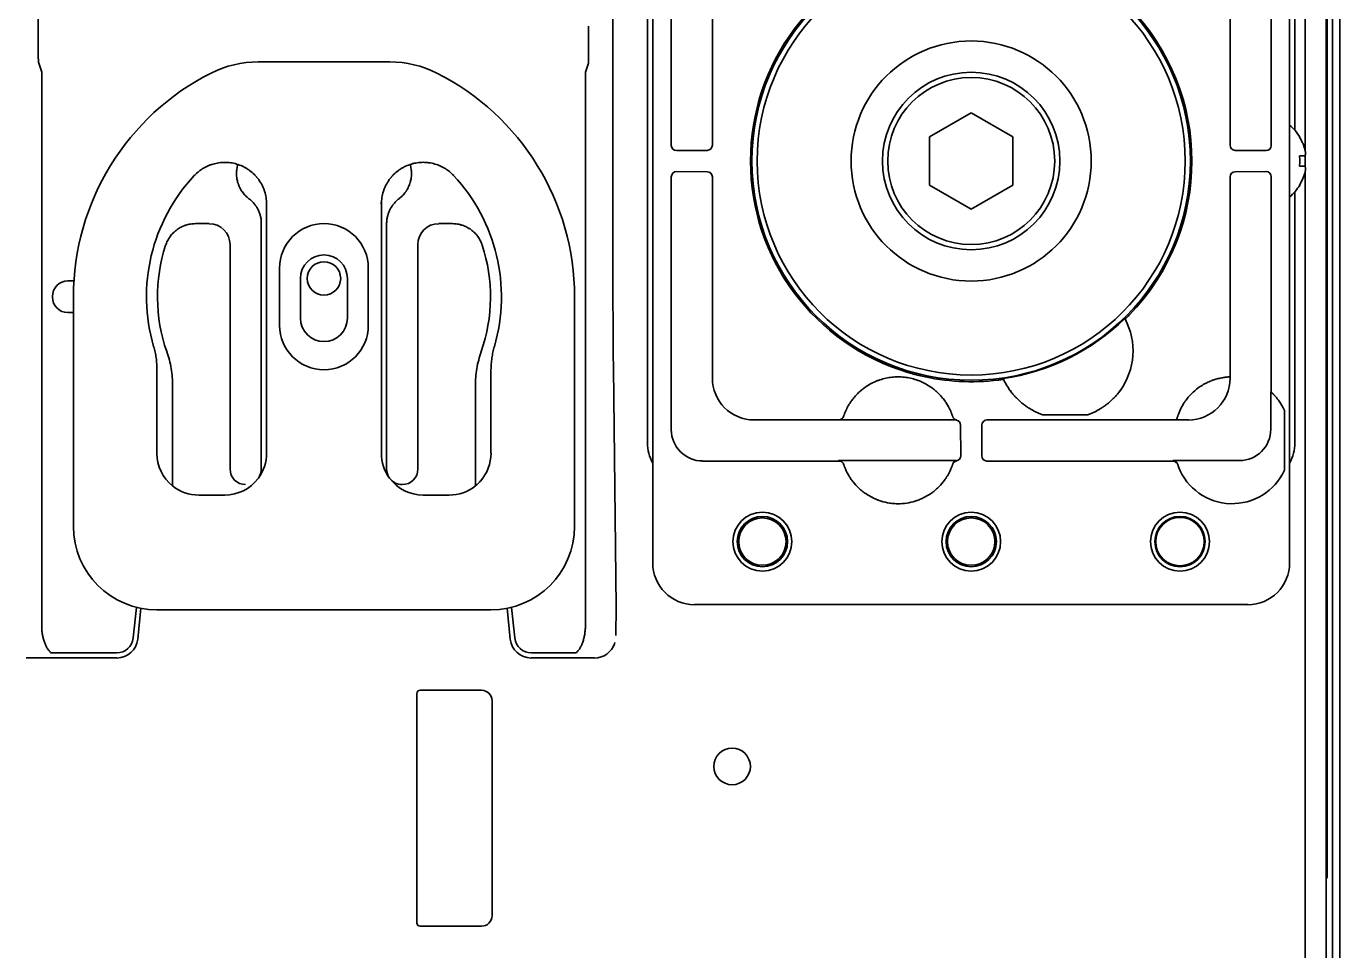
# Model space of a CAD drawing. Extents: x 6327 to 10269, y -393 to 3204.
# Drawn here: x 9053.6 to 9179.4, y 2947.1 to 3035.6 of the extents above; entities that cross this region are included whole.
import ezdxf

# ---------------------------------------------------------------- set-up
doc = ezdxf.new("R2010")
doc.units = 0
doc.header["$LTSCALE"] = 5
doc.layers.add('1', color=7, linetype='CONTINUOUS', true_color=0xffffff)

msp = doc.modelspace()

# ---------------------------------------------------------------- linework, layer by layer
at = {"layer": '1', "color": 7, "linetype": 'Continuous', "lineweight": 35}
for p, q in [((9178.07, 3067.73), (9178.07, 2432.33)), ((9179.37, 2417.53), (9179.37, 3066.93)), ((9178.68, 3063.93), (9178.68, 2420.53)), ((9109.75, 3061.48), (9109.75, 3010.68)), ((9113.57, 3061.23), (9113.57, 2984.23)), ((9174.57, 2984.23), (9174.57, 3061.23)), ((9054.69, 3034.4), (9054.69, 3059.88)), ((9176.07, 3059.5), (9176.07, 3023.73)), ((9178.11, 2954.03), (9178.11, 3055.03)), ((9178.16, 3055.03), (9178.16, 2954.03)), ((9113.07, 3049.73), (9113.07, 2995.73)), ((9175.07, 3025.68), (9175.07, 3049.73)), ((9115.34, 3048.46), (9115.34, 3024.23)), ((9172.81, 3024.23), (9172.81, 3044.86)), ((9119.28, 3024.25), (9119.28, 3043.52)), ((9168.87, 3043.4), (9168.87, 3024.25)), ((9107.42, 3035.64), (9107.42, 3034.11)), ((9055.03, 3031.24), (9054.71, 3032.2)), ((9055.03, 2978.19), (9055.03, 3031.24)), ((9075.77, 3032.23), (9088.38, 3032.23)), ((9107.4, 3032.09), (9107.11, 3031.24)), ((9107.11, 3031.24), (9107.11, 2978.19)), ((9140.07, 3025.04), (9144.07, 3027.34)), ((9144.07, 3027.34), (9148.07, 3025.04)), ((9140.07, 3020.42), (9140.07, 3025.04)), ((9148.07, 3025.04), (9148.07, 3020.42)), ((9175.52, 3025.03), (9175.55, 3025.03)), ((9115.84, 3023.73), (9118.78, 3023.75)), ((9169.36, 3023.75), (9172.31, 3023.73)), ((9176.07, 3022.22), (9176.07, 3023.22)), ((9115.34, 3021.22), (9115.34, 2996.99)), ((9118.78, 3021.7), (9115.84, 3021.72)), ((9119.28, 3001.93), (9119.28, 3021.2)), ((9168.87, 3021.2), (9168.87, 3002.05)), ((9172.31, 3021.72), (9169.36, 3021.7)), ((9172.81, 3000.59), (9172.81, 3021.22)), ((9176.07, 3021.71), (9176.07, 2527.74)), ((9144.07, 3018.11), (9140.07, 3020.42)), ((9148.07, 3020.42), (9144.07, 3018.11)), ((9175.07, 2995.73), (9175.07, 3019.77)), ((9175.55, 3020.43), (9175.52, 3020.43)), ((9076.57, 2994.73), (9076.57, 3018.6)), ((9087.57, 3018.6), (9087.57, 2994.73)), ((9071.07, 3016.73), (9069.75, 3016.73)), ((9076.07, 3016.73), (9076.07, 2993.23)), ((9088.07, 2993.23), (9088.07, 3016.73)), ((9094.39, 3016.73), (9093.07, 3016.73)), ((9073.07, 2993.23), (9073.07, 3014.73)), ((9091.07, 3014.73), (9091.07, 2993.23)), ((9077.82, 3012.48), (9077.82, 3006.98)), ((9086.32, 3006.98), (9086.32, 3012.48)), ((9057.55, 3011.25), (9057.55, 3011.25)), ((9058.12, 3011.25), (9057.55, 3011.25)), ((9079.82, 3011.48), (9079.82, 3007.68)), ((9084.32, 3007.68), (9084.32, 3011.48)), ((9056.05, 3009.75), (9056.05, 3009.75)), ((9056.05, 3009.75), (9056.05, 3009.71)), ((9056.05, 3009.71), (9056.05, 3009.71)), ((9058.07, 2987.73), (9058.07, 3009.73)), ((9106.07, 3009.73), (9106.07, 2987.73)), ((9057.55, 3008.21), (9057.55, 3008.21)), ((9057.55, 3008.21), (9058.07, 3008.21)), ((9077.82, 3006.98), (9077.81, 3006.98)), ((9066.07, 3002.73), (9066.07, 2994.73)), ((9098.07, 2994.73), (9098.07, 3002.73)), ((9109.79, 3002.91), (9110.07, 2980.02)), ((9067.57, 3001.17), (9067.57, 2991.6)), ((9096.57, 2991.6), (9096.57, 3001.17)), ((9168.87, 3002.05), (9168.88, 3002.05)), ((9168.88, 3002.05), (9168.88, 3001.92)), ((9172.77, 2997.03), (9172.77, 3000.62)), ((9150.88, 2998.43), (9155.26, 2998.43)), ((9174.07, 2998.84), (9174.07, 2993.11)), ((9131.38, 2997.93), (9123.28, 2997.93)), ((9142.62, 2997.92), (9131.37, 2997.92)), ((9131.85, 2998.27), (9131.85, 2998.27)), ((9143.07, 2994.49), (9143.05, 2997.44)), ((9145.09, 2997.44), (9145.08, 2994.49)), ((9150.29, 2997.93), (9145.59, 2997.93)), ((9150.38, 2997.93), (9150.29, 2997.93)), ((9150.88, 2997.93), (9150.38, 2997.93)), ((9155.26, 2997.93), (9150.88, 2997.93)), ((9155.76, 2997.93), (9155.26, 2997.93)), ((9155.86, 2997.93), (9155.76, 2997.93)), ((9163.75, 2997.93), (9155.86, 2997.93)), ((9163.75, 2997.92), (9163.75, 2997.93)), ((9164.88, 2997.92), (9163.75, 2997.92)), ((9118.34, 2993.99), (9131.39, 2993.99)), ((9131.37, 2994.03), (9142.55, 2994.03)), ((9131.85, 2993.67), (9131.86, 2993.65)), ((9145.58, 2993.99), (9163.39, 2993.99)), ((9163.37, 2994.03), (9169.77, 2994.03)), ((9070.07, 2990.73), (9072.57, 2990.73)), ((9091.57, 2990.73), (9094.07, 2990.73)), ((9063.8, 2977.04), (9064.1, 2979.97)), ((9064.23, 2976.92), (9064.53, 2979.88)), ((9064.53, 2979.88), (9064.53, 2979.88)), ((9098.07, 2979.73), (9066.07, 2979.73)), ((9099.61, 2979.88), (9099.92, 2976.92)), ((9099.92, 2976.92), (9099.61, 2979.88)), ((9100.04, 2979.97), (9100.35, 2977.04)), ((9110.04, 2977.27), (9110.07, 2980.02)), ((9117.57, 2980.23), (9170.57, 2980.23)), ((9064.23, 2976.92), (9064.23, 2976.92)), ((9099.92, 2976.92), (9099.92, 2976.92)), ((9110.04, 2977.27), (9110.04, 2977.27)), ((9109.89, 2976.49), (9109.93, 2976.62)), ((9053.55, 2975.12), (9062.24, 2975.12)), ((9053.55, 2975.12), (9053.55, 2975.12)), ((9062.24, 2975.12), (9053.55, 2975.12)), ((9056.53, 2975.61), (9062.21, 2975.61)), ((9062.24, 2975.12), (9062.24, 2975.12)), ((9101.91, 2975.12), (9107.99, 2975.12)), ((9101.91, 2975.12), (9101.91, 2975.12)), ((9107.99, 2975.12), (9101.91, 2975.12)), ((9101.94, 2975.61), (9105.61, 2975.61)), ((9107.99, 2975.12), (9107.99, 2975.12)), ((9097.17, 2972.03), (9091.27, 2972.03)), ((9090.97, 2971.73), (9090.97, 2949.73)), ((9098.17, 2950.43), (9098.17, 2971.03)), ((9091.27, 2949.43), (9097.17, 2949.43))]:
    msp.add_line(p, q, dxfattribs=at)
for centre, radius in [((9144.07, 3022.73), 21), ((9144.07, 3022.73), 20.5), ((9144.07, 3022.73), 11.5), ((9144.07, 3022.73), 8.5), ((9144.07, 3022.73), 8), ((9082.07, 3011.48), 1.6), ((9124.07, 2986.27), 2.82), ((9124.07, 2986.27), 2.41), ((9124.07, 2986.27), 2.27), ((9144.07, 2986.27), 2.82), ((9144.07, 2986.27), 2.41), ((9144.07, 2986.27), 2.27), ((9164.07, 2986.27), 2.82), ((9164.07, 2986.27), 2.41), ((9164.07, 2986.27), 2.32), ((9121.17, 2964.73), 1.75)]:
    msp.add_circle(centre, radius, dxfattribs=at)
for centre, radius, start, end in [((9144.07, 3022.73), 21.14, 106.698, 253.3023), ((9144.07, 3022.73), 21.14, 315.6607, 44.3393), ((9082.07, 3009.73), 24, 116.7655, 180), ((9075.77, 3022.23), 10, 90, 116.7655), ((9088.38, 3022.23), 10, 63.2345, 90), ((9082.07, 3009.73), 24, 0, 63.2345), ((9171.45, 3022.53), 4.8, 31.3727, 49.458), ((9082.07, 3009.73), 17, 136.9472, 196.2606), ((9082.07, 3009.73), 17, 343.7394, 43.0512), ((9171.45, 3022.93), 4.8, 310.542, 328.6273), ((9082.07, 3012.48), 4.25, 0, 180), ((9082.07, 3009.73), 15.95, 162.0029, 199.2463), ((9082.07, 3009.73), 15.95, 340.7537, 17.9971), ((9082.07, 3011.48), 2.25, 0, 180), ((9082.07, 3007.68), 2.25, 180, 0), ((9144.07, 3022.73), 21.07, 278.3892, 314.3021), ((9153.07, 3004.55), 6.5, 323.9482, 27.9503), ((9082.07, 3006.98), 4.25, 180, 0), ((9144.07, 3022.73), 21.14, 256.7503, 277.0306), ((9153.07, 3004.55), 6.5, 204.741, 216.0518), ((9169.07, 2996.55), 5.5, 121.5261, 139.8844), ((9169.07, 2996.55), 5.5, 24.62, 35.3312), ((9169.07, 2995.4), 5.5, 201.107, 335.38), ((9066.07, 2987.73), 8, 180, 270), ((9098.07, 2987.73), 8, 270, 0), ((9091.27, 2971.73), 0.3, 90, 180), ((9097.17, 2971.03), 1, 0, 90), ((9091.27, 2949.73), 0.3, 180, 270), ((9097.17, 2950.43), 1, 270, 0)]:
    msp.add_arc(centre, radius, start, end, dxfattribs=at)
for centre, major_axis, ratio, start_param, end_param in [((9115.84, 3024.23), (0.448, 0.224), 0.999239, 2.678052, 4.248696), ((9118.78, 3024.25), (0.224, 0.447), 0.99981, 3.605286, 5.17593), ((9169.37, 3024.25), (-0.224, 0.447), 0.99981, 1.107255, 2.677899), ((9172.31, 3024.23), (-0.448, 0.224), 0.999239, 2.03449, 3.605134), ((9115.84, 3021.22), (-0.448, 0.224), 0.999239, 5.176082, 6.746726), ((9118.78, 3021.2), (0.224, -0.447), 0.99981, 1.107255, 2.677899), ((9169.37, 3021.2), (-0.224, -0.447), 0.99981, 3.605286, 5.17593), ((9172.31, 3021.22), (0.448, 0.224), 0.999239, 5.819644, 7.390288), ((9071.07, 3014.72), (-1.42, -1.42), 0.998783, 2.356803, 3.926382), ((9093.07, 3014.72), (1.42, -1.42), 0.998783, 2.356803, 3.926382), ((9057.55, 3009.75), (1.06, -1.06), 0.998631, 2.356537, 3.926648), ((9057.55, 3009.71), (-1.06, -1.06), 0.998631, 5.49813, 7.068241), ((9109.99, 3010.64), (0, -13.52), 0.017454, 4.70958, 5.321395), ((5671.45, -239.1), (3486.44, 3247.99), 0.03512, 6.273761, 6.274076), ((9123.28, 3001.93), (-2.83, 2.83), 0.999924, 0.78555, 2.356042), ((13843.25, 3807.77), (4696.56, 804.42), 0.03512, 3.150702, 3.151017), ((9164.87, 3001.92), (-2.83, 2.83), 0.999695, 2.356347, 3.926839), ((9170.77, -4226.09), (0, 7227.62), 0.017452, 6.267025, 6.267338), ((9131.38, 2998.43), (0.475, -0.156), 0.999831, 5.030486, 6.282512), ((9142.78, 2998.41), (0.476, 0.155), 0.999754, 3.133975, 4.161422), ((9142.55, 2997.43), (-0.447, 0.224), 0.99981, 3.605286, 4.952817), ((9145.59, 2997.43), (0.447, 0.224), 0.99981, 1.107255, 2.677899), ((9118.34, 2996.99), (2.12, 2.12), 0.999543, 2.356347, 3.926839), ((9169.77, 2997.03), (2.12, -2.12), 0.999695, 5.497939, 7.068431), ((9070.07, 2994.73), (2.83, 2.83), 0.999695, 2.356347, 3.251938), ((9072.57, 2994.73), (-2.83, 2.83), 0.999695, 3.290549, 3.926839), ((9091.57, 2994.73), (2.83, 2.83), 0.999695, 2.356347, 2.992639), ((9094.07, 2994.73), (-2.83, 2.83), 0.999695, 3.197702, 3.926839), ((9117.07, 2995.73), (-2.83, -2.83), 0.999695, 5.497939, 6.003271), ((9171.07, 2995.73), (2.83, -2.83), 0.999695, 0.279915, 0.785246), ((9131.39, 2993.49), (-0.475, -0.157), 0.999831, 3.145682, 4.39242), ((9142.77, 2993.51), (0.473, -0.161), 0.999761, 2.10121, 3.149501), ((9142.55, 2994.53), (-0.224, 0.447), 0.99981, 2.678052, 2.916971), ((9142.57, 2994.49), (-0.224, 0.448), 0.999239, 2.880101, 4.248696), ((9145.58, 2994.49), (0.224, 0.448), 0.999239, 2.03449, 3.605134), ((9169.07, 2995.9), (5.68, 1.92), 0.999938, 3.132345, 3.139281), ((9163.39, 2993.49), (-0.474, -0.159), 0.999831, 3.141593, 4.388346), ((9169.08, 2995.4), (5.23, 1.73), 0.999252, 3.138522, 3.145428), ((9074.57, 2993.23), (1.06, 1.06), 0.998783, 2.356803, 3.926991), ((9074.57, 2993.23), (-1.06, 1.06), 0.998783, 3.302332, 3.926382), ((9089.57, 2993.23), (1.06, 1.06), 0.998783, 2.356803, 2.980862), ((9089.57, 2993.23), (1.06, 1.06), 0.998783, 3.018958, 3.926991), ((9091.57, 2994.73), (2.83, 2.83), 0.999695, 3.006925, 3.926839), ((9089.57, 2993.23), (-1.06, 1.06), 0.998783, 2.356195, 3.926382), ((9070.07, 2994.73), (2.83, 2.83), 0.999695, 3.251938, 3.926839), ((9094.07, 2994.73), (-2.83, 2.83), 0.999695, 2.356347, 3.031247), ((9117.57, 2984.23), (2.83, 2.83), 0.999695, 2.356347, 3.926839), ((9170.57, 2984.23), (-2.83, 2.83), 0.999695, 2.356347, 3.926839), ((9109.82, 3000.48), (0.25, -20.46), 0.00052, 0.014008, 0.042602), ((9062.21, 2977.21), (-0.59, 1.49), 0.998412, 2.762801, 4.229076), ((9062.24, 2977.12), (0.74, -1.86), 0.999602, 5.904393, 7.370669), ((9101.91, 2977.12), (-0.74, -1.86), 0.999602, 5.195702, 6.661977), ((9101.94, 2977.21), (-0.59, -1.49), 0.998412, 5.195702, 6.661977), ((9107.99, 2977.12), (-0.63, -1.9), 0.999618, 0.32105, 1.570779), ((9056.53, 2975.71), (1.5, 0), 0.066383, 4.332394, 4.712389), ((9105.61, 2975.71), (1.5, 0), 0.066383, 4.712389, 5.092384)]:
    msp.add_ellipse(centre, major_axis=major_axis, ratio=ratio, start_param=start_param, end_param=end_param, dxfattribs=at)
at = {"layer": '1', "color": 7, "linetype": 'Continuous', "lineweight": 35, "extrusion": (2.95823e-31, -1.17146e-15, -1)}
msp.add_ellipse((9072.57, 2994.73), major_axis=(-2.83, 2.83), ratio=0.999695, start_param=3.006925, end_param=3.926839, dxfattribs=at)
at = {"layer": '1', "color": 7, "linetype": 'Continuous', "lineweight": 35}
for points, degree, knots in [([(9054.71, 3032.2), (9054.71, 3032.38), (9054.71, 3032.5), (9054.7, 3032.66), (9054.7, 3033.1), (9054.69, 3033.39), (9054.69, 3033.65), (9054.69, 3033.91), (9054.69, 3034.16), (9054.69, 3034.4)], 2, [0, 0, 0, 0.125, 0.125, 0.25, 0.5, 0.5, 0.75, 0.75, 1, 1, 1]), ([(9107.42, 3034.11), (9107.42, 3034.01), (9107.42, 3033.92), (9107.42, 3033.77), (9107.42, 3033.73), (9107.42, 3033.63), (9107.42, 3033.59), (9107.41, 3033.45), (9107.41, 3033.36), (9107.41, 3033.19), (9107.41, 3033.1), (9107.41, 3032.98), (9107.41, 3032.94), (9107.41, 3032.86), (9107.41, 3032.82), (9107.41, 3032.7), (9107.41, 3032.62), (9107.4, 3032.47), (9107.4, 3032.39), (9107.4, 3032.28), (9107.4, 3032.22), (9107.4, 3032.17), (9107.4, 3032.13), (9107.4, 3032.11), (9107.4, 3032.09)], 3, [0, 0, 0, 0, 0.125, 0.125, 0.1875, 0.1875, 0.25, 0.25, 0.375, 0.375, 0.5, 0.5, 0.5625, 0.5625, 0.625, 0.625, 0.75, 0.75, 0.875, 0.875, 0.9375, 0.96875, 0.96875, 1, 1, 1, 1]), ([(9073.83, 3022.4), (9073.65, 3022.46), (9073.46, 3022.51), (9073.09, 3022.57), (9072.9, 3022.59), (9072.67, 3022.6), (9072.62, 3022.6), (9072.52, 3022.6), (9072.47, 3022.6), (9072.33, 3022.6), (9072.24, 3022.59), (9071.95, 3022.56), (9071.77, 3022.52), (9071.49, 3022.45), (9071.4, 3022.43), (9071.27, 3022.38), (9071.22, 3022.37), (9071.13, 3022.33), (9071.09, 3022.32), (9070.87, 3022.22), (9070.7, 3022.14), (9070.37, 3021.95), (9070.22, 3021.84), (9070.03, 3021.69), (9069.99, 3021.66), (9069.92, 3021.6), (9069.82, 3021.5), (9069.72, 3021.4), (9069.65, 3021.33)], 3, [0, 0, 0, 0, 0.125, 0.125, 0.25, 0.25, 0.28125, 0.28125, 0.3125, 0.3125, 0.375, 0.375, 0.5, 0.5, 0.5625, 0.5625, 0.59375, 0.59375, 0.625, 0.625, 0.75, 0.75, 0.875, 0.875, 0.90625, 0.90625, 0.9375, 1, 1, 1, 1]), ([(9073.83, 3022.4), (9073.78, 3022.25), (9073.75, 3022.11), (9073.72, 3021.92), (9073.72, 3021.88), (9073.71, 3021.8), (9073.7, 3021.76), (9073.7, 3021.65), (9073.69, 3021.57), (9073.69, 3021.34), (9073.71, 3021.19), (9073.74, 3020.96), (9073.76, 3020.89), (9073.78, 3020.78), (9073.79, 3020.74), (9073.81, 3020.67), (9073.83, 3020.63), (9073.88, 3020.45), (9073.94, 3020.31), (9074.04, 3020.1), (9074.1, 3020), (9074.16, 3019.9), (9074.2, 3019.84), (9074.23, 3019.81), (9074.34, 3019.65), (9074.43, 3019.53), (9074.65, 3019.31), (9074.76, 3019.21), (9074.88, 3019.12)], 3, [0, 0, 0, 0, 0.125, 0.125, 0.15625, 0.15625, 0.1875, 0.1875, 0.25, 0.25, 0.375, 0.375, 0.4375, 0.4375, 0.46875, 0.46875, 0.5, 0.5, 0.625, 0.625, 0.6875, 0.71875, 0.71875, 0.75, 0.75, 0.875, 0.875, 1, 1, 1, 1]), ([(9076.57, 3018.6), (9076.57, 3018.81), (9076.56, 3019.02), (9076.49, 3019.43), (9076.44, 3019.63), (9076.37, 3019.86), (9076.36, 3019.88), (9076.35, 3019.93), (9076.34, 3019.96), (9076.31, 3020.03), (9076.29, 3020.08), (9076.23, 3020.22), (9076.19, 3020.32), (9076.05, 3020.6), (9075.94, 3020.77), (9075.79, 3020.99), (9075.75, 3021.03), (9075.71, 3021.09), (9075.69, 3021.11), (9075.66, 3021.15), (9075.57, 3021.25), (9075.48, 3021.35), (9075.26, 3021.57), (9075.11, 3021.71), (9074.9, 3021.86), (9074.85, 3021.89), (9074.77, 3021.95), (9074.72, 3021.98), (9074.59, 3022.06), (9074.5, 3022.11), (9074.22, 3022.25), (9074.03, 3022.33), (9073.83, 3022.4)], 3, [0, 0, 0, 0, 0.125, 0.125, 0.25, 0.25, 0.265625, 0.265625, 0.28125, 0.28125, 0.3125, 0.3125, 0.375, 0.375, 0.5, 0.5, 0.53125, 0.53125, 0.546875, 0.546875, 0.5625, 0.625, 0.625, 0.75, 0.75, 0.78125, 0.78125, 0.8125, 0.8125, 0.875, 0.875, 1, 1, 1, 1]), ([(9090.32, 3022.4), (9090.12, 3022.33), (9089.93, 3022.25), (9089.65, 3022.11), (9089.56, 3022.06), (9089.42, 3021.98), (9089.38, 3021.95), (9089.29, 3021.89), (9089.25, 3021.86), (9089.04, 3021.71), (9088.88, 3021.57), (9088.66, 3021.35), (9088.57, 3021.25), (9088.49, 3021.15), (9088.46, 3021.11), (9088.44, 3021.09), (9088.39, 3021.03), (9088.36, 3020.99), (9088.21, 3020.77), (9088.1, 3020.6), (9087.96, 3020.32), (9087.91, 3020.22), (9087.86, 3020.08), (9087.84, 3020.03), (9087.81, 3019.96), (9087.8, 3019.93), (9087.78, 3019.88), (9087.77, 3019.86), (9087.7, 3019.63), (9087.65, 3019.43), (9087.59, 3019.02), (9087.57, 3018.81), (9087.57, 3018.6)], 3, [0, 0, 0, 0, 0.125, 0.125, 0.1875, 0.1875, 0.21875, 0.21875, 0.25, 0.25, 0.375, 0.375, 0.4375, 0.453125, 0.453125, 0.46875, 0.46875, 0.5, 0.5, 0.625, 0.625, 0.6875, 0.6875, 0.71875, 0.71875, 0.734375, 0.734375, 0.75, 0.75, 0.875, 0.875, 1, 1, 1, 1]), ([(9089.26, 3019.12), (9089.38, 3019.21), (9089.5, 3019.31), (9089.71, 3019.53), (9089.81, 3019.65), (9089.92, 3019.81), (9089.94, 3019.84), (9089.98, 3019.9), (9090.05, 3020), (9090.1, 3020.1), (9090.2, 3020.31), (9090.26, 3020.45), (9090.32, 3020.63), (9090.33, 3020.67), (9090.35, 3020.74), (9090.36, 3020.78), (9090.39, 3020.89), (9090.4, 3020.96), (9090.44, 3021.19), (9090.45, 3021.34), (9090.45, 3021.57), (9090.45, 3021.65), (9090.44, 3021.76), (9090.44, 3021.8), (9090.43, 3021.88), (9090.42, 3021.92), (9090.4, 3022.11), (9090.36, 3022.25), (9090.32, 3022.4)], 3, [0, 0, 0, 0, 0.125, 0.125, 0.25, 0.25, 0.28125, 0.28125, 0.3125, 0.375, 0.375, 0.5, 0.5, 0.53125, 0.53125, 0.5625, 0.5625, 0.625, 0.625, 0.75, 0.75, 0.8125, 0.8125, 0.84375, 0.84375, 0.875, 0.875, 1, 1, 1, 1]), ([(9094.5, 3021.33), (9094.36, 3021.47), (9094.23, 3021.6), (9093.93, 3021.84), (9093.78, 3021.94), (9093.57, 3022.07), (9093.53, 3022.09), (9093.45, 3022.14), (9093.4, 3022.16), (9093.28, 3022.22), (9093.19, 3022.26), (9092.93, 3022.37), (9092.75, 3022.43), (9092.47, 3022.5), (9092.38, 3022.52), (9092.24, 3022.55), (9092.19, 3022.55), (9092.1, 3022.57), (9092.05, 3022.57), (9091.81, 3022.6), (9091.62, 3022.61), (9091.25, 3022.59), (9091.06, 3022.57), (9090.82, 3022.53), (9090.77, 3022.52), (9090.68, 3022.5), (9090.54, 3022.47), (9090.41, 3022.43), (9090.32, 3022.4)], 3, [0, 0, 0, 0, 0.125, 0.125, 0.25, 0.25, 0.28125, 0.28125, 0.3125, 0.3125, 0.375, 0.375, 0.5, 0.5, 0.5625, 0.5625, 0.59375, 0.59375, 0.625, 0.625, 0.75, 0.75, 0.875, 0.875, 0.90625, 0.90625, 0.9375, 1, 1, 1, 1]), ([(9175.52, 3023.23), (9175.64, 3023.23), (9175.75, 3023.23), (9175.89, 3023.23), (9175.93, 3023.23), (9176.01, 3023.23), (9176.04, 3023.23), (9176.07, 3023.23)], 3, [0, 0, 0, 0, 0.5, 0.5, 0.75, 0.75, 1, 1, 1, 1]), ([(9175.52, 3020.43), (9175.64, 3020.63), (9175.75, 3020.84), (9175.89, 3021.16), (9175.93, 3021.27), (9176.01, 3021.5), (9176.04, 3021.61), (9176.07, 3021.73)], 3, [0, 0, 0, 0, 0.5, 0.5, 0.75, 0.75, 1, 1, 1, 1]), ([(9074.88, 3019.12), (9074.98, 3019.05), (9075.06, 3018.97), (9075.23, 3018.82), (9075.31, 3018.73), (9075.42, 3018.6), (9075.47, 3018.53), (9075.52, 3018.46), (9075.56, 3018.41), (9075.57, 3018.39), (9075.65, 3018.27), (9075.71, 3018.17), (9075.81, 3017.96), (9075.86, 3017.86), (9075.91, 3017.69), (9075.93, 3017.64), (9075.96, 3017.56), (9075.96, 3017.53), (9075.98, 3017.47), (9075.99, 3017.44), (9076.02, 3017.3), (9076.06, 3017.08), (9076.07, 3016.84), (9076.07, 3016.73)], 3, [0, 0, 0, 0, 0.125, 0.125, 0.25, 0.25, 0.3125, 0.34375, 0.34375, 0.375, 0.375, 0.5, 0.5, 0.625, 0.625, 0.6875, 0.6875, 0.71875, 0.71875, 0.75, 0.75, 0.875, 1, 1, 1, 1]), ([(9088.07, 3016.73), (9088.07, 3016.84), (9088.08, 3016.96), (9088.11, 3017.19), (9088.13, 3017.3), (9088.17, 3017.47), (9088.18, 3017.52), (9088.2, 3017.61), (9088.21, 3017.63), (9088.23, 3017.69), (9088.24, 3017.72), (9088.29, 3017.85), (9088.33, 3017.96), (9088.44, 3018.17), (9088.49, 3018.26), (9088.59, 3018.41), (9088.62, 3018.46), (9088.67, 3018.53), (9088.69, 3018.55), (9088.72, 3018.6), (9088.74, 3018.62), (9088.84, 3018.73), (9088.99, 3018.9), (9089.17, 3019.05), (9089.26, 3019.12)], 3, [0, 0, 0, 0, 0.125, 0.125, 0.25, 0.25, 0.3125, 0.3125, 0.34375, 0.34375, 0.375, 0.375, 0.5, 0.5, 0.625, 0.625, 0.6875, 0.6875, 0.71875, 0.71875, 0.75, 0.75, 0.875, 1, 1, 1, 1]), ([(9069.75, 3016.73), (9069.6, 3016.73), (9069.44, 3016.71), (9069.13, 3016.66), (9068.98, 3016.63), (9068.79, 3016.57), (9068.75, 3016.55), (9068.68, 3016.53), (9068.57, 3016.48), (9068.46, 3016.44), (9068.26, 3016.33), (9068.12, 3016.25), (9067.96, 3016.13), (9067.93, 3016.11), (9067.87, 3016.06), (9067.84, 3016.03), (9067.75, 3015.96), (9067.69, 3015.9), (9067.52, 3015.74), (9067.42, 3015.62), (9067.31, 3015.46), (9067.29, 3015.43), (9067.24, 3015.36), (9067.22, 3015.33), (9067.16, 3015.23), (9067.12, 3015.16), (9067.01, 3014.95), (9066.95, 3014.8), (9066.9, 3014.65)], 3, [0, 0, 0, 0, 0.125, 0.125, 0.25, 0.25, 0.28125, 0.28125, 0.3125, 0.375, 0.375, 0.5, 0.5, 0.53125, 0.53125, 0.5625, 0.5625, 0.625, 0.625, 0.75, 0.75, 0.78125, 0.78125, 0.8125, 0.8125, 0.875, 0.875, 1, 1, 1, 1]), ([(9097.24, 3014.65), (9097.19, 3014.8), (9097.13, 3014.95), (9096.99, 3015.23), (9096.91, 3015.36), (9096.79, 3015.52), (9096.77, 3015.55), (9096.72, 3015.61), (9096.65, 3015.71), (9096.57, 3015.79), (9096.4, 3015.96), (9096.28, 3016.06), (9096.12, 3016.18), (9096.09, 3016.2), (9096.03, 3016.24), (9095.99, 3016.26), (9095.89, 3016.32), (9095.82, 3016.36), (9095.61, 3016.47), (9095.47, 3016.53), (9095.28, 3016.59), (9095.25, 3016.6), (9095.17, 3016.62), (9095.13, 3016.63), (9095.02, 3016.66), (9094.94, 3016.68), (9094.71, 3016.71), (9094.55, 3016.73), (9094.39, 3016.73)], 3, [0, 0, 0, 0, 0.125, 0.125, 0.25, 0.25, 0.28125, 0.28125, 0.3125, 0.375, 0.375, 0.5, 0.5, 0.53125, 0.53125, 0.5625, 0.5625, 0.625, 0.625, 0.75, 0.75, 0.78125, 0.78125, 0.8125, 0.8125, 0.875, 0.875, 1, 1, 1, 1]), ([(9158.81, 3007.6), (9158.82, 3007.6), (9158.82, 3007.6), (9158.83, 3007.6), (9158.83, 3007.61), (9158.84, 3007.61), (9158.84, 3007.61), (9158.84, 3007.62), (9158.84, 3007.62), (9158.86, 3007.63), (9158.87, 3007.64), (9158.89, 3007.66), (9158.9, 3007.67), (9158.92, 3007.68), (9158.93, 3007.7), (9158.95, 3007.71), (9158.97, 3007.73), (9158.98, 3007.74), (9159.01, 3007.77), (9159.03, 3007.79), (9159.06, 3007.82), (9159.08, 3007.83), (9159.1, 3007.86), (9159.11, 3007.87), (9159.15, 3007.9), (9159.17, 3007.93), (9159.19, 3007.95)], 3, [0, 0, 0, 0, 0.125, 0.125, 0.1875, 0.1875, 0.21875, 0.21875, 0.25, 0.25, 0.375, 0.375, 0.4375, 0.4375, 0.5, 0.5625, 0.5625, 0.625, 0.625, 0.75, 0.75, 0.8125, 0.8125, 0.875, 0.875, 1, 1, 1, 1]), ([(9067.01, 3004.47), (9067.11, 3004.2), (9067.19, 3003.93), (9067.33, 3003.39), (9067.44, 3002.85), (9067.51, 3002.29), (9067.56, 3001.74), (9067.57, 3001.46), (9067.57, 3001.17)], 3, [0, 0, 0, 0, 0.25, 0.25, 0.5, 0.75, 0.75, 1, 1, 1, 1]), ([(9096.57, 3001.17), (9096.57, 3001.46), (9096.58, 3001.74), (9096.63, 3002.29), (9096.7, 3002.85), (9096.82, 3003.39), (9096.96, 3003.93), (9097.04, 3004.2), (9097.13, 3004.47)], 3, [0, 0, 0, 0, 0.25, 0.25, 0.5, 0.75, 0.75, 1, 1, 1, 1]), ([(9138, 3002.48), (9138.1, 3002.45), (9138.2, 3002.42), (9138.41, 3002.36), (9138.61, 3002.3), (9138.82, 3002.25), (9139.02, 3002.2), (9139.12, 3002.17), (9139.23, 3002.15)], 3, [0, 0, 0, 0, 0.25, 0.25, 0.5, 0.75, 0.75, 1, 1, 1, 1]), ([(9141.26, 3000.11), (9141.14, 3000.26), (9141, 3000.41), (9140.78, 3000.61), (9140.71, 3000.68), (9140.59, 3000.78), (9140.55, 3000.81), (9140.48, 3000.87), (9140.44, 3000.9), (9140.24, 3001.05), (9140.07, 3001.16), (9139.73, 3001.37), (9139.56, 3001.46), (9139.29, 3001.58), (9139.2, 3001.62), (9139.06, 3001.68), (9139.01, 3001.7), (9138.92, 3001.73), (9138.87, 3001.75), (9138.64, 3001.83), (9138.45, 3001.88), (9138.06, 3001.96), (9137.86, 3002), (9137.57, 3002.03), (9137.47, 3002.04), (9137.32, 3002.04), (9137.27, 3002.05), (9137.17, 3002.05), (9137.12, 3002.05), (9136.87, 3002.05), (9136.67, 3002.04), (9136.28, 3002), (9136.09, 3001.96), (9135.7, 3001.88), (9135.51, 3001.83), (9135.27, 3001.75), (9135.22, 3001.73), (9135.13, 3001.7), (9134.99, 3001.64), (9134.85, 3001.58), (9134.58, 3001.46), (9134.41, 3001.37), (9134.07, 3001.16), (9133.91, 3001.05), (9133.71, 3000.9), (9133.67, 3000.87), (9133.59, 3000.81), (9133.47, 3000.71), (9133.36, 3000.61), (9133.15, 3000.41), (9133.01, 3000.26), (9132.88, 3000.11)], 3, [0, 0, 0, 0, 0.0625, 0.0625, 0.09375, 0.09375, 0.109375, 0.109375, 0.125, 0.125, 0.1875, 0.1875, 0.25, 0.25, 0.28125, 0.28125, 0.296875, 0.296875, 0.3125, 0.3125, 0.375, 0.375, 0.4375, 0.4375, 0.46875, 0.46875, 0.484375, 0.484375, 0.5, 0.5, 0.5625, 0.5625, 0.625, 0.625, 0.6875, 0.6875, 0.703125, 0.703125, 0.71875, 0.75, 0.75, 0.8125, 0.8125, 0.875, 0.875, 0.890625, 0.890625, 0.90625, 0.9375, 0.9375, 1, 1, 1, 1]), ([(9146.66, 3001.75), (9146.69, 3001.75), (9146.73, 3001.75), (9146.78, 3001.76), (9146.79, 3001.76), (9146.82, 3001.77), (9146.84, 3001.77), (9146.88, 3001.78), (9146.91, 3001.78), (9146.96, 3001.79), (9146.97, 3001.79), (9146.99, 3001.79), (9147, 3001.79), (9147.01, 3001.8), (9147.01, 3001.8), (9147.04, 3001.8), (9147.06, 3001.81), (9147.09, 3001.81), (9147.09, 3001.81), (9147.1, 3001.81), (9147.11, 3001.81), (9147.12, 3001.82), (9147.13, 3001.82), (9147.14, 3001.82), (9147.15, 3001.83), (9147.16, 3001.83), (9147.17, 3001.83), (9147.17, 3001.83), (9147.17, 3001.83), (9147.17, 3001.83)], 3, [0, 0, 0, 0, 0.125, 0.125, 0.1875, 0.1875, 0.25, 0.25, 0.375, 0.375, 0.4375, 0.4375, 0.46875, 0.46875, 0.5, 0.5, 0.625, 0.625, 0.65625, 0.65625, 0.6875, 0.6875, 0.75, 0.75, 0.875, 0.875, 0.9375, 0.9375, 1, 1, 1, 1]), ([(9166.2, 3001.24), (9166.27, 3001.28), (9166.34, 3001.33), (9166.49, 3001.41), (9166.56, 3001.44), (9166.78, 3001.55), (9166.93, 3001.62), (9167.12, 3001.69), (9167.15, 3001.71), (9167.21, 3001.73), (9167.23, 3001.73), (9167.27, 3001.75), (9167.36, 3001.78), (9167.45, 3001.81), (9167.59, 3001.85), (9167.66, 3001.87), (9167.8, 3001.9), (9167.87, 3001.92), (9167.93, 3001.93)], 3, [0, 0, 0, 0, 0.125, 0.125, 0.25, 0.25, 0.5, 0.5, 0.5625, 0.5625, 0.59375, 0.59375, 0.625, 0.75, 0.75, 0.875, 0.875, 1, 1, 1, 1]), ([(9167.93, 3001.93), (9168, 3001.95), (9168.07, 3001.96), (9168.2, 3001.98), (9168.26, 3001.99), (9168.37, 3002.01), (9168.43, 3002.01), (9168.52, 3002.03), (9168.57, 3002.03), (9168.65, 3002.04), (9168.69, 3002.04), (9168.75, 3002.04), (9168.77, 3002.04), (9168.82, 3002.05), (9168.85, 3002.05), (9168.86, 3002.05), (9168.87, 3002.05)], 3, [0, 0, 0, 0, 0.125, 0.125, 0.25, 0.25, 0.375, 0.375, 0.5, 0.5, 0.625, 0.625, 0.75, 0.75, 0.875, 1, 1, 1, 1]), ([(9132.88, 3000.11), (9132.79, 3000.01), (9132.71, 2999.9), (9132.59, 2999.74), (9132.55, 2999.69), (9132.5, 2999.61), (9132.48, 2999.58), (9132.45, 2999.53), (9132.43, 2999.5), (9132.34, 2999.36), (9132.28, 2999.26), (9132.2, 2999.11), (9132.18, 2999.06), (9132.15, 2999), (9132.14, 2998.98), (9132.13, 2998.96), (9132.12, 2998.95), (9132.1, 2998.91), (9132.09, 2998.89), (9132.04, 2998.78), (9132.01, 2998.7), (9131.97, 2998.6), (9131.96, 2998.59), (9131.95, 2998.56), (9131.95, 2998.55), (9131.94, 2998.54), (9131.93, 2998.5), (9131.9, 2998.43), (9131.89, 2998.39), (9131.88, 2998.36), (9131.88, 2998.35), (9131.87, 2998.33), (9131.87, 2998.33), (9131.86, 2998.31), (9131.85, 2998.29), (9131.85, 2998.28), (9131.85, 2998.28)], 3, [0, 0, 0, 0, 0.125, 0.125, 0.1875, 0.1875, 0.21875, 0.21875, 0.25, 0.25, 0.375, 0.375, 0.4375, 0.4375, 0.453125, 0.453125, 0.46875, 0.46875, 0.5, 0.5, 0.625, 0.625, 0.65625, 0.65625, 0.671875, 0.671875, 0.6875, 0.75, 0.8125, 0.8125, 0.84375, 0.84375, 0.875, 0.875, 0.9375, 1, 1, 1, 1]), ([(9142.11, 2998.76), (9142.09, 2998.8), (9142.07, 2998.85), (9142.02, 2998.95), (9141.99, 2999.01), (9141.95, 2999.09), (9141.93, 2999.13), (9141.91, 2999.17), (9141.89, 2999.2), (9141.88, 2999.21), (9141.84, 2999.29), (9141.81, 2999.34), (9141.74, 2999.46), (9141.7, 2999.52), (9141.64, 2999.61), (9141.62, 2999.64), (9141.58, 2999.7), (9141.56, 2999.73), (9141.45, 2999.88), (9141.36, 3000), (9141.26, 3000.11)], 3, [0, 0, 0, 0, 0.125, 0.125, 0.25, 0.25, 0.3125, 0.34375, 0.34375, 0.375, 0.375, 0.5, 0.5, 0.625, 0.625, 0.6875, 0.6875, 0.75, 0.75, 1, 1, 1, 1]), ([(9147.82, 3000.73), (9147.9, 3000.62), (9147.98, 3000.51), (9148.11, 3000.36), (9148.15, 3000.31), (9148.22, 3000.23), (9148.24, 3000.21), (9148.28, 3000.16), (9148.3, 3000.14), (9148.35, 3000.09), (9148.37, 3000.06), (9148.42, 3000.02), (9148.44, 3000), (9148.51, 2999.93), (9148.55, 2999.88), (9148.69, 2999.75), (9148.78, 2999.67), (9148.96, 2999.52), (9149.04, 2999.45), (9149.18, 2999.35), (9149.22, 2999.32), (9149.31, 2999.25), (9149.35, 2999.22), (9149.43, 2999.17), (9149.47, 2999.14), (9149.53, 2999.1), (9149.55, 2999.09), (9149.59, 2999.06), (9149.61, 2999.05), (9149.66, 2999.02), (9149.7, 2999), (9149.76, 2998.96), (9149.79, 2998.94), (9149.81, 2998.93)], 3, [0, 0, 0, 0, 0.125, 0.125, 0.1875, 0.1875, 0.21875, 0.21875, 0.25, 0.25, 0.28125, 0.28125, 0.3125, 0.3125, 0.375, 0.375, 0.5, 0.5, 0.625, 0.625, 0.6875, 0.6875, 0.75, 0.75, 0.8125, 0.8125, 0.84375, 0.84375, 0.875, 0.875, 0.9375, 0.9375, 1, 1, 1, 1]), ([(9156.33, 2998.93), (9156.36, 2998.94), (9156.39, 2998.96), (9156.43, 2998.99), (9156.45, 2999), (9156.48, 2999.02), (9156.5, 2999.03), (9156.56, 2999.06), (9156.59, 2999.09), (9156.65, 2999.13), (9156.67, 2999.14), (9156.71, 2999.17), (9156.73, 2999.18), (9156.8, 2999.22), (9156.84, 2999.25), (9156.93, 2999.32), (9156.97, 2999.35), (9157.1, 2999.45), (9157.19, 2999.52), (9157.3, 2999.62), (9157.33, 2999.64), (9157.37, 2999.68), (9157.44, 2999.74), (9157.51, 2999.8), (9157.64, 2999.93), (9157.73, 3000.02), (9157.86, 3000.16), (9157.91, 3000.21), (9157.97, 3000.28), (9157.99, 3000.31), (9158.04, 3000.36), (9158.06, 3000.38), (9158.17, 3000.51), (9158.25, 3000.62), (9158.33, 3000.73)], 3, [0, 0, 0, 0, 0.0625, 0.0625, 0.09375, 0.09375, 0.125, 0.125, 0.1875, 0.1875, 0.21875, 0.21875, 0.25, 0.25, 0.3125, 0.3125, 0.375, 0.375, 0.5, 0.5, 0.53125, 0.53125, 0.5625, 0.625, 0.625, 0.75, 0.75, 0.8125, 0.8125, 0.84375, 0.84375, 0.875, 0.875, 1, 1, 1, 1]), ([(9163.75, 2997.93), (9163.75, 2997.93), (9163.75, 2997.94), (9163.76, 2997.96), (9163.76, 2997.98), (9163.77, 2998.02), (9163.78, 2998.05), (9163.78, 2998.06), (9163.79, 2998.07), (9163.79, 2998.08), (9163.79, 2998.1), (9163.8, 2998.11), (9163.81, 2998.16), (9163.83, 2998.22), (9163.86, 2998.3), (9163.88, 2998.37), (9163.89, 2998.4), (9163.91, 2998.44), (9163.91, 2998.46), (9163.92, 2998.47), (9163.94, 2998.53), (9163.96, 2998.58), (9164.03, 2998.74), (9164.08, 2998.85), (9164.15, 2999.01), (9164.17, 2999.04), (9164.2, 2999.1), (9164.21, 2999.13), (9164.26, 2999.22), (9164.3, 2999.28), (9164.37, 2999.41), (9164.41, 2999.47), (9164.47, 2999.57), (9164.49, 2999.6), (9164.54, 2999.66), (9164.56, 2999.69), (9164.67, 2999.85), (9164.76, 2999.98), (9164.87, 3000.1)], 3, [0, 0, 0, 0, 0.0625, 0.0625, 0.125, 0.1875, 0.1875, 0.203125, 0.203125, 0.21875, 0.21875, 0.25, 0.25, 0.3125, 0.375, 0.375, 0.40625, 0.421875, 0.421875, 0.4375, 0.4375, 0.5, 0.5, 0.625, 0.625, 0.65625, 0.65625, 0.6875, 0.6875, 0.75, 0.75, 0.8125, 0.8125, 0.84375, 0.84375, 0.875, 0.875, 1, 1, 1, 1]), ([(9172.81, 3000.59), (9172.81, 3000.59), (9172.81, 3000.58), (9172.82, 3000.58), (9172.83, 3000.57), (9172.84, 3000.56), (9172.84, 3000.56), (9172.85, 3000.55), (9172.86, 3000.54), (9172.88, 3000.53), (9172.89, 3000.51), (9172.91, 3000.49), (9172.92, 3000.49), (9172.93, 3000.47), (9172.94, 3000.47), (9172.96, 3000.44), (9172.98, 3000.43), (9173.01, 3000.39), (9173.03, 3000.37), (9173.06, 3000.34), (9173.07, 3000.33), (9173.08, 3000.31), (9173.09, 3000.3), (9173.14, 3000.25), (9173.18, 3000.21), (9173.24, 3000.14), (9173.26, 3000.12), (9173.3, 3000.08), (9173.32, 3000.05), (9173.37, 2999.98), (9173.41, 2999.93), (9173.49, 2999.83), (9173.52, 2999.78), (9173.56, 2999.73)], 3, [0, 0, 0, 0, 0.0625, 0.0625, 0.125, 0.125, 0.15625, 0.15625, 0.1875, 0.1875, 0.25, 0.25, 0.28125, 0.28125, 0.3125, 0.3125, 0.375, 0.375, 0.4375, 0.4375, 0.46875, 0.46875, 0.5, 0.5, 0.625, 0.625, 0.6875, 0.6875, 0.75, 0.75, 0.875, 0.875, 1, 1, 1, 1]), ([(9142.3, 2998.25), (9142.3, 2998.25), (9142.3, 2998.27), (9142.29, 2998.3), (9142.28, 2998.32), (9142.27, 2998.34), (9142.27, 2998.35), (9142.26, 2998.37), (9142.26, 2998.38), (9142.24, 2998.44), (9142.22, 2998.49), (9142.18, 2998.58), (9142.17, 2998.61), (9142.15, 2998.67), (9142.14, 2998.68), (9142.13, 2998.72), (9142.12, 2998.74), (9142.11, 2998.76)], 3, [0, 0, 0, 0, 0.25, 0.25, 0.375, 0.375, 0.4375, 0.4375, 0.5, 0.5, 0.75, 0.75, 0.875, 0.875, 0.9375, 0.9375, 1, 1, 1, 1]), ([(9155.69, 2998.6), (9156.05, 2998.76), (9156.25, 2998.88), (9156.33, 2998.93), (9156.33, 2998.93), (9156.33, 2998.93)], 3, [0, 0, 0, 0, 0.99996, 0.99996, 1, 1, 1, 1]), ([(9131.85, 2998.27), (9131.84, 2998.24), (9131.82, 2998.19), (9131.79, 2998.15), (9131.77, 2998.12), (9131.76, 2998.11), (9131.74, 2998.09), (9131.73, 2998.08), (9131.71, 2998.05), (9131.69, 2998.03), (9131.66, 2998.01), (9131.64, 2998), (9131.62, 2997.99), (9131.61, 2997.98), (9131.58, 2997.97), (9131.55, 2997.96), (9131.5, 2997.94), (9131.48, 2997.93), (9131.42, 2997.93), (9131.4, 2997.92), (9131.37, 2997.92)], 3, [0, 0, 0, 0, 0.125, 0.25, 0.25, 0.3125, 0.3125, 0.375, 0.375, 0.5, 0.5, 0.5625, 0.5625, 0.625, 0.625, 0.75, 0.75, 0.875, 0.875, 1, 1, 1, 1]), ([(9131.37, 2997.92), (9131.37, 2997.93), (9131.37, 2997.93), (9131.37, 2997.93), (9131.37, 2997.93), (9131.38, 2997.93)], 3, [0, 0, 0, 0, 0.496999, 0.496999, 1, 1, 1, 1]), ([(9131.86, 2993.65), (9131.86, 2993.65), (9131.86, 2993.65), (9131.86, 2993.64), (9131.86, 2993.64), (9131.86, 2993.64), (9131.86, 2993.63), (9131.87, 2993.62), (9131.87, 2993.62), (9131.87, 2993.6), (9131.88, 2993.6), (9131.88, 2993.59), (9131.88, 2993.59), (9131.89, 2993.57), (9131.89, 2993.56), (9131.9, 2993.54), (9131.9, 2993.53), (9131.9, 2993.52), (9131.91, 2993.51), (9131.91, 2993.49), (9131.92, 2993.48), (9131.93, 2993.46), (9131.93, 2993.45), (9131.94, 2993.43), (9131.94, 2993.43), (9131.94, 2993.42)], 3, [0, 0, 0, 0, 0.125, 0.125, 0.1875, 0.1875, 0.25, 0.25, 0.375, 0.375, 0.4375, 0.4375, 0.5, 0.5, 0.625, 0.625, 0.6875, 0.6875, 0.75, 0.75, 0.875, 0.875, 0.9375, 0.9375, 1, 1, 1, 1]), ([(9131.94, 2993.42), (9132.04, 2993.16), (9132.16, 2992.91), (9132.32, 2992.64), (9132.33, 2992.61), (9132.37, 2992.55), (9132.39, 2992.52), (9132.44, 2992.43), (9132.48, 2992.37), (9132.6, 2992.2), (9132.68, 2992.09), (9132.93, 2991.77), (9133.12, 2991.57), (9133.37, 2991.33), (9133.45, 2991.26), (9133.53, 2991.2), (9133.58, 2991.15), (9133.61, 2991.13), (9133.74, 2991.02), (9133.85, 2990.94), (9134.19, 2990.71), (9134.43, 2990.57), (9134.8, 2990.39), (9134.93, 2990.33), (9135.09, 2990.27), (9135.12, 2990.26), (9135.19, 2990.23), (9135.22, 2990.22), (9135.32, 2990.19), (9135.38, 2990.17), (9135.71, 2990.06), (9135.98, 2990), (9136.39, 2989.94), (9136.52, 2989.93), (9136.73, 2989.91), (9136.83, 2989.9), (9136.94, 2989.9), (9137.01, 2989.9), (9137.04, 2989.9), (9137.35, 2989.9), (9137.63, 2989.92), (9138.17, 2990), (9138.44, 2990.06), (9138.73, 2990.16), (9138.77, 2990.17), (9138.83, 2990.19), (9138.87, 2990.2), (9138.96, 2990.23), (9139.03, 2990.26), (9139.22, 2990.34), (9139.35, 2990.39), (9139.72, 2990.57), (9139.95, 2990.71), (9140.24, 2990.9), (9140.32, 2990.96), (9140.41, 2991.02), (9140.46, 2991.07), (9140.49, 2991.09), (9140.62, 2991.2), (9140.73, 2991.29), (9141.03, 2991.57), (9141.22, 2991.77), (9141.47, 2992.09), (9141.55, 2992.21), (9141.65, 2992.35), (9141.67, 2992.38), (9141.71, 2992.44), (9141.72, 2992.47), (9141.78, 2992.55), (9141.82, 2992.61), (9141.99, 2992.91), (9142.11, 2993.16), (9142.21, 2993.42)], 3, [0, 0, 0, 0, 0.0625, 0.0625, 0.070313, 0.070313, 0.078125, 0.078125, 0.09375, 0.09375, 0.125, 0.125, 0.1875, 0.1875, 0.203125, 0.210938, 0.210938, 0.21875, 0.21875, 0.25, 0.25, 0.3125, 0.3125, 0.34375, 0.34375, 0.351563, 0.351563, 0.359375, 0.359375, 0.375, 0.375, 0.4375, 0.4375, 0.46875, 0.46875, 0.484375, 0.492188, 0.492188, 0.5, 0.5, 0.5625, 0.5625, 0.625, 0.625, 0.632812, 0.632812, 0.640625, 0.640625, 0.65625, 0.65625, 0.6875, 0.6875, 0.75, 0.75, 0.765625, 0.773437, 0.773437, 0.78125, 0.78125, 0.8125, 0.8125, 0.875, 0.875, 0.90625, 0.90625, 0.914062, 0.914062, 0.921875, 0.921875, 0.9375, 0.9375, 1, 1, 1, 1]), ([(9142.21, 2993.42), (9142.21, 2993.44), (9142.22, 2993.45), (9142.23, 2993.48), (9142.23, 2993.48), (9142.23, 2993.5), (9142.24, 2993.51), (9142.24, 2993.53), (9142.25, 2993.54), (9142.26, 2993.56), (9142.26, 2993.57), (9142.26, 2993.58), (9142.27, 2993.59), (9142.27, 2993.6), (9142.27, 2993.61), (9142.28, 2993.63), (9142.28, 2993.63), (9142.28, 2993.64), (9142.28, 2993.64), (9142.29, 2993.65), (9142.29, 2993.66), (9142.29, 2993.66), (9142.29, 2993.66), (9142.29, 2993.67), (9142.29, 2993.67), (9142.29, 2993.67)], 3, [0, 0, 0, 0, 0.125, 0.125, 0.1875, 0.1875, 0.25, 0.25, 0.375, 0.375, 0.4375, 0.4375, 0.5, 0.5, 0.625, 0.625, 0.6875, 0.6875, 0.75, 0.75, 0.875, 0.875, 0.9375, 0.9375, 1, 1, 1, 1]), ([(9142.31, 2993.71), (9142.32, 2993.75), (9142.34, 2993.79), (9142.37, 2993.83), (9142.37, 2993.84), (9142.39, 2993.86), (9142.39, 2993.87), (9142.41, 2993.89), (9142.44, 2993.92), (9142.47, 2993.95), (9142.5, 2993.97), (9142.51, 2993.98), (9142.53, 2993.99), (9142.54, 2993.99), (9142.58, 2994.02), (9142.62, 2994.03), (9142.67, 2994.04)], 3, [0, 0, 0, 0, 0.25, 0.25, 0.3125, 0.3125, 0.375, 0.375, 0.5, 0.625, 0.625, 0.6875, 0.6875, 0.75, 0.75, 1, 1, 1, 1]), ([(9142.67, 2994.04), (9142.67, 2994.04), (9142.67, 2994.03), (9142.67, 2994.02), (9142.67, 2994.01), (9142.67, 2994)], 3, [0, 0, 0, 0, 0.441588, 0.441588, 1, 1, 1, 1]), ([(9163.37, 2994.03), (9163.4, 2994.03), (9163.45, 2994.02), (9163.5, 2994.01), (9163.54, 2994), (9163.55, 2994), (9163.58, 2993.99), (9163.59, 2993.98), (9163.62, 2993.96), (9163.64, 2993.95), (9163.68, 2993.93), (9163.69, 2993.92), (9163.71, 2993.9), (9163.72, 2993.89), (9163.74, 2993.86), (9163.76, 2993.84), (9163.79, 2993.8), (9163.81, 2993.78), (9163.83, 2993.73), (9163.84, 2993.71), (9163.85, 2993.68)], 3, [0, 0, 0, 0, 0.125, 0.25, 0.25, 0.3125, 0.3125, 0.375, 0.375, 0.5, 0.5, 0.5625, 0.5625, 0.625, 0.625, 0.75, 0.75, 0.875, 0.875, 1, 1, 1, 1]), ([(9163.86, 2993.65), (9163.86, 2993.65), (9163.86, 2993.65), (9163.86, 2993.64), (9163.86, 2993.64), (9163.87, 2993.62), (9163.87, 2993.62), (9163.88, 2993.6), (9163.88, 2993.59), (9163.89, 2993.57), (9163.89, 2993.56), (9163.9, 2993.53), (9163.9, 2993.52), (9163.91, 2993.5), (9163.91, 2993.49), (9163.92, 2993.48), (9163.92, 2993.47), (9163.93, 2993.45), (9163.94, 2993.43), (9163.94, 2993.42)], 3, [0, 0, 0, 0, 0.125, 0.125, 0.25, 0.25, 0.375, 0.375, 0.5, 0.5, 0.625, 0.625, 0.75, 0.75, 0.8125, 0.8125, 0.875, 0.875, 1, 1, 1, 1]), ([(9097.06, 2992.06), (9097.03, 2992.03), (9097, 2992), (9096.95, 2991.95), (9096.93, 2991.92), (9096.89, 2991.88), (9096.87, 2991.87), (9096.85, 2991.84), (9096.83, 2991.83), (9096.79, 2991.8), (9096.77, 2991.77), (9096.73, 2991.74), (9096.72, 2991.73), (9096.7, 2991.71), (9096.68, 2991.7), (9096.66, 2991.68), (9096.65, 2991.67), (9096.63, 2991.66), (9096.62, 2991.65), (9096.6, 2991.63), (9096.58, 2991.62), (9096.57, 2991.61), (9096.57, 2991.61), (9096.57, 2991.61), (9096.56, 2991.61), (9096.56, 2991.61)], 3, [0, 0, 0, 0, 0.134778, 0.134778, 0.269557, 0.269557, 0.336946, 0.336946, 0.404335, 0.404335, 0.539113, 0.539113, 0.606503, 0.606503, 0.673892, 0.673892, 0.741281, 0.741281, 0.80867, 0.80867, 0.943449, 0.943449, 0.977143, 0.977143, 1, 1, 1, 1]), ([(9055.03, 2978.19), (9055.03, 2978.05), (9055.04, 2977.92), (9055.06, 2977.65), (9055.08, 2977.51), (9055.12, 2977.25), (9055.15, 2977.13), (9055.21, 2976.88), (9055.25, 2976.76), (9055.33, 2976.53), (9055.37, 2976.43), (9055.47, 2976.22), (9055.52, 2976.13), (9055.63, 2975.95), (9055.69, 2975.87), (9055.81, 2975.73), (9055.87, 2975.67), (9055.94, 2975.62)], 3, [0, 0, 0, 0, 0.125, 0.125, 0.25, 0.25, 0.375, 0.375, 0.5, 0.5, 0.625, 0.625, 0.75, 0.75, 0.875, 0.875, 1, 1, 1, 1]), ([(9106.21, 2975.62), (9106.27, 2975.67), (9106.34, 2975.73), (9106.46, 2975.87), (9106.52, 2975.95), (9106.63, 2976.13), (9106.68, 2976.22), (9106.78, 2976.43), (9106.82, 2976.53), (9106.9, 2976.76), (9106.94, 2976.88), (9107, 2977.13), (9107.02, 2977.25), (9107.07, 2977.51), (9107.08, 2977.65), (9107.11, 2977.92), (9107.11, 2978.05), (9107.11, 2978.19)], 3, [0, 0, 0, 0, 0.125, 0.125, 0.25, 0.25, 0.375, 0.375, 0.5, 0.5, 0.625, 0.625, 0.75, 0.75, 0.875, 0.875, 1, 1, 1, 1])]:
    msp.add_open_spline(points, degree=degree, knots=knots, dxfattribs=at)
for points, degree in [([(9176.07, 3023.73), (9176.05, 3023.78), (9176.03, 3023.89), (9175.97, 3024.05), (9175.92, 3024.21), (9175.86, 3024.36), (9175.79, 3024.52), (9175.72, 3024.67), (9175.63, 3024.84), (9175.56, 3024.96), (9175.52, 3025.03)], 3), ([(9176.07, 3023.23), (9176.07, 3023.25), (9176.08, 3023.3), (9176.08, 3023.38), (9176.08, 3023.45), (9176.08, 3023.52), (9176.08, 3023.59), (9176.08, 3023.66), (9176.07, 3023.7), (9176.07, 3023.73)], 3), ([(9175.52, 3022.23), (9175.54, 3022.39), (9175.56, 3022.73), (9175.54, 3023.06), (9175.52, 3023.23)], 3), ([(9176.07, 3022.23), (9176.05, 3022.23), (9176.03, 3022.23), (9175.97, 3022.23), (9175.92, 3022.23), (9175.86, 3022.23), (9175.79, 3022.23), (9175.72, 3022.23), (9175.63, 3022.23), (9175.56, 3022.23), (9175.52, 3022.23)], 3), ([(9176.07, 3021.73), (9176.07, 3021.75), (9176.08, 3021.8), (9176.08, 3021.87), (9176.08, 3021.94), (9176.08, 3022.01), (9176.08, 3022.08), (9176.08, 3022.15), (9176.07, 3022.2), (9176.07, 3022.23)], 3), ([(9087.57, 3018.6), (9087.55, 3018.65), (9087.53, 3018.7), (9087.51, 3018.75)], 3), ([(9065.75, 3004.97), (9065.81, 3004.78), (9065.9, 3004.42), (9066, 3003.86), (9066.06, 3003.3), (9066.07, 3002.92), (9066.07, 3002.73)], 3), ([(9098.07, 3002.73), (9098.07, 3002.92), (9098.09, 3003.3), (9098.15, 3003.86), (9098.25, 3004.42), (9098.34, 3004.78), (9098.39, 3004.97)], 3), ([(9149.81, 2998.93), (9149.9, 2998.88), (9150.11, 2998.76), (9150.46, 2998.6)], 3), ([(9150.46, 2998.6), (9150.88, 2998.43)], 1), ([(9155.26, 2998.43), (9155.69, 2998.6)], 1), ([(9131.85, 2998.27), (9131.85, 2998.27)], 1), ([(9142.31, 2998.24), (9142.31, 2998.25), (9142.3, 2998.25), (9142.3, 2998.25)], 3), ([(9150.38, 2997.93), (9150.35, 2997.93), (9150.32, 2997.93), (9150.29, 2997.93)], 3), ([(9155.76, 2997.93), (9155.79, 2997.93), (9155.83, 2997.93), (9155.86, 2997.93)], 3), ([(9131.85, 2993.67), (9131.85, 2993.69)], 1), ([(9142.29, 2993.67), (9142.3, 2993.68), (9142.3, 2993.7), (9142.31, 2993.71)], 3), ([(9075.76, 2992.3), (9075.77, 2992.32), (9075.78, 2992.33), (9075.79, 2992.35)], 3), ([(9088.39, 2992.3), (9088.38, 2992.32), (9088.37, 2992.33), (9088.36, 2992.35)], 3), ([(9055.94, 2975.62), (9055.95, 2975.61), (9055.96, 2975.61), (9055.97, 2975.61)], 3), ([(9106.17, 2975.61), (9106.18, 2975.61), (9106.19, 2975.61), (9106.21, 2975.62)], 3)]:
    msp.add_open_spline(points, degree=degree, dxfattribs=at)

doc.saveas('drawing.dxf')
